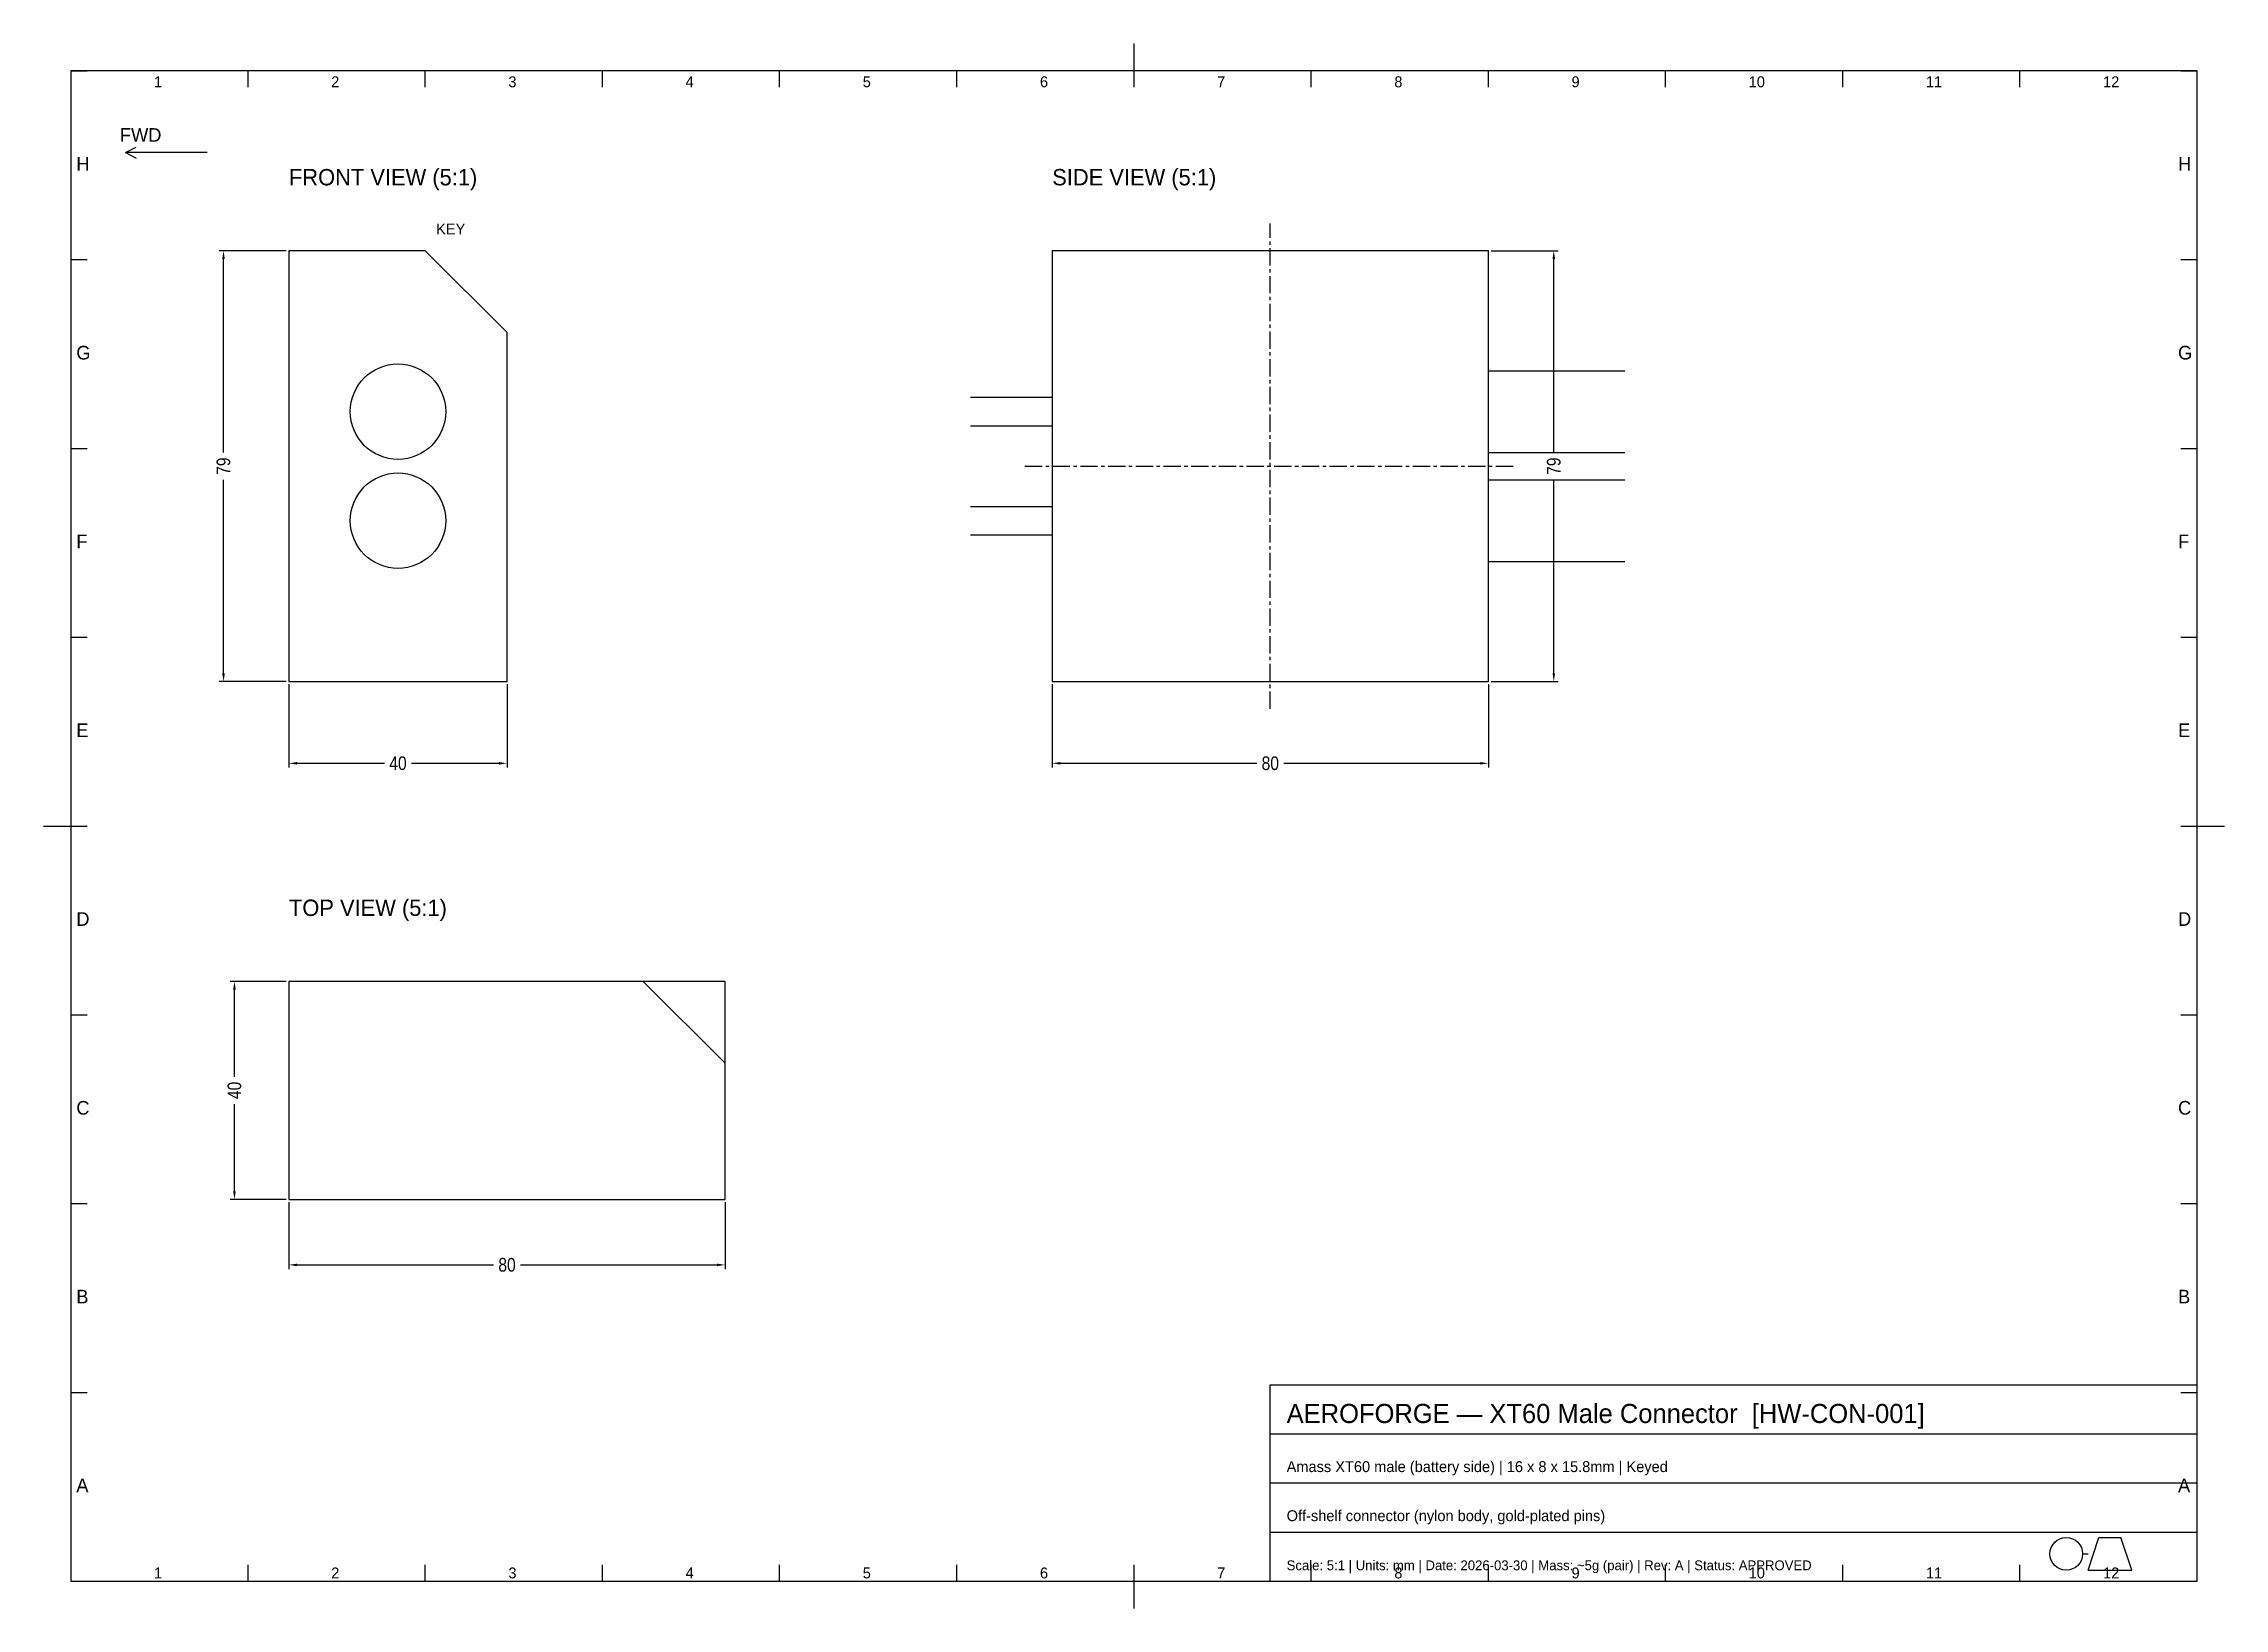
# Model space of a CAD drawing. Header units: metres. Extents: x 15 to 415, y 5 to 292.
import ezdxf

# ---------------------------------------------------------------- set-up
doc = ezdxf.new("R2010")
doc.units = ezdxf.units.M
doc.linetypes.add('CENTER', pattern=[5.08, 3.175, -0.635, 0.635, -0.635])
for name, color, linetype in [('BORDER', 7, 'Continuous'), ('CENTERLINE', 5, 'Continuous'), ('ORIENTATION', 7, 'Continuous'), ('OUTLINE', 7, 'Continuous'), ('TEXT', 7, 'Continuous'), ('TITLEBLOCK', 7, 'Continuous')]:
    doc.layers.add(name, color=color, linetype=linetype)
doc.styles.add('OpenSansCondensed-Light', font='OpenSansCondensed-Light.ttf')
doc.dimstyles.new('AEROFORGE', dxfattribs={"dimtxt": 2.5, "dimasz": 1.5, "dimexe": 0.8, "dimexo": 0.5, "dimgap": 0.6, "dimtad": 1, "dimcen": 2.5, "dimazin": 3, "dimtfac": 1, "dimtmove": 0, "dimatfit": 3})

# ---------------------------------------------------------------- blocks, each defined once
blk = doc.blocks.new('_CLOSEDFILLED')
at = {"color": 0, "linetype": 'BYBLOCK'}
blk.add_solid([(-1, 0.16), (0, 0), (-1, -0.16)], dxfattribs=at)
blk = doc.blocks.new('*D1')
for p, q in [((60, 174.5), (60, 159.2)), ((100, 174.5), (100, 159.2)), ((61.5, 160), (77.5, 160)), ((82.5, 160), (98.5, 160))]:
    blk.add_line(p, q)
at = {"layer": 'Defpoints'}
for p in [(60, 175), (100, 175), (60, 160)]:
    blk.add_point(p, dxfattribs=at)
at = {"xscale": 1.5, "yscale": 1.5, "rotation": 180}
blk.add_blockref('_CLOSEDFILLED', (60, 160), dxfattribs=at)
at = {"xscale": 1.5, "yscale": 1.5}
blk.add_blockref('_CLOSEDFILLED', (100, 160), dxfattribs=at)
at = {"insert": (80, 160), "char_height": 2.5, "attachment_point": 5, "style": 'OpenSansCondensed-Light'}
blk.add_mtext('40', dxfattribs=at)
blk = doc.blocks.new('*D2')
for p, q in [((59.5, 254), (47.2, 254)), ((48, 217), (48, 252.5)), ((48, 176.5), (48, 212)), ((59.5, 175), (47.2, 175))]:
    blk.add_line(p, q)
at = {"layer": 'Defpoints'}
for p in [(60, 254), (48, 175), (60, 175)]:
    blk.add_point(p, dxfattribs=at)
at = {"xscale": 1.5, "yscale": 1.5}
for p, rotation in [((48, 254), 90), ((48, 175), 270)]:
    blk.add_blockref('_CLOSEDFILLED', p, dxfattribs=dict(at, rotation=rotation))
at = {"insert": (48, 214.5), "char_height": 2.5, "attachment_point": 5, "rotation": 90, "style": 'OpenSansCondensed-Light'}
blk.add_mtext('79', dxfattribs=at)
blk = doc.blocks.new('*D3')
for p, q in [((200, 174.5), (200, 159.2)), ((280, 174.5), (280, 159.2)), ((201.5, 160), (237.5, 160)), ((242.5, 160), (278.5, 160))]:
    blk.add_line(p, q)
at = {"layer": 'Defpoints'}
for p in [(200, 175), (280, 175), (200, 160)]:
    blk.add_point(p, dxfattribs=at)
at = {"xscale": 1.5, "yscale": 1.5, "rotation": 180}
blk.add_blockref('_CLOSEDFILLED', (200, 160), dxfattribs=at)
at = {"xscale": 1.5, "yscale": 1.5}
blk.add_blockref('_CLOSEDFILLED', (280, 160), dxfattribs=at)
at = {"insert": (240, 160), "char_height": 2.5, "attachment_point": 5, "style": 'OpenSansCondensed-Light'}
blk.add_mtext('80', dxfattribs=at)
blk = doc.blocks.new('*D4')
for p, q in [((280.5, 254), (292.8, 254)), ((292, 217), (292, 252.5)), ((292, 176.5), (292, 212)), ((280.5, 175), (292.8, 175))]:
    blk.add_line(p, q)
at = {"layer": 'Defpoints'}
for p in [(280, 254), (280, 175), (292, 175)]:
    blk.add_point(p, dxfattribs=at)
at = {"xscale": 1.5, "yscale": 1.5}
for p, rotation in [((292, 254), 90), ((292, 175), 270)]:
    blk.add_blockref('_CLOSEDFILLED', p, dxfattribs=dict(at, rotation=rotation))
at = {"insert": (292, 214.5), "char_height": 2.5, "attachment_point": 5, "rotation": 90, "style": 'OpenSansCondensed-Light'}
blk.add_mtext('79', dxfattribs=at)
blk = doc.blocks.new('*D5')
for p, q in [((60, 79.5), (60, 67.2)), ((140, 79.5), (140, 67.2)), ((61.5, 68), (97.5, 68)), ((102.5, 68), (138.5, 68))]:
    blk.add_line(p, q)
at = {"layer": 'Defpoints'}
for p in [(60, 80), (140, 80), (60, 68)]:
    blk.add_point(p, dxfattribs=at)
at = {"xscale": 1.5, "yscale": 1.5, "rotation": 180}
blk.add_blockref('_CLOSEDFILLED', (60, 68), dxfattribs=at)
at = {"xscale": 1.5, "yscale": 1.5}
blk.add_blockref('_CLOSEDFILLED', (140, 68), dxfattribs=at)
at = {"insert": (100, 68), "char_height": 2.5, "attachment_point": 5, "style": 'OpenSansCondensed-Light'}
blk.add_mtext('80', dxfattribs=at)
blk = doc.blocks.new('*D6')
for p, q in [((59.5, 120), (49.2, 120)), ((50, 102.5), (50, 118.5)), ((50, 81.5), (50, 97.5)), ((59.5, 80), (49.2, 80))]:
    blk.add_line(p, q)
at = {"layer": 'Defpoints'}
for p in [(60, 120), (50, 80), (60, 80)]:
    blk.add_point(p, dxfattribs=at)
at = {"xscale": 1.5, "yscale": 1.5}
for p, rotation in [((50, 120), 90), ((50, 80), 270)]:
    blk.add_blockref('_CLOSEDFILLED', p, dxfattribs=dict(at, rotation=rotation))
at = {"insert": (50, 100), "char_height": 2.5, "attachment_point": 5, "rotation": 90, "style": 'OpenSansCondensed-Light'}
blk.add_mtext('40', dxfattribs=at)

msp = doc.modelspace()

# ---------------------------------------------------------------- linework, layer by layer
at = {"layer": 'BORDER'}
for p, q in [((215, 287), (215, 292)), ((410, 287), (20, 287)), ((20, 287), (20, 10)), ((20, 287), (23, 287)), ((52.5, 284), (52.5, 287)), ((85, 284), (85, 287)), ((117.5, 284), (117.5, 287)), ((150, 284), (150, 287)), ((182.5, 284), (182.5, 287)), ((215, 284), (215, 287)), ((247.5, 284), (247.5, 287)), ((280, 284), (280, 287)), ((312.5, 284), (312.5, 287)), ((345, 284), (345, 287)), ((377.5, 284), (377.5, 287)), ((407, 287), (410, 287)), ((410, 10), (410, 287)), ((410, 284), (410, 287)), ((20, 252.375), (23, 252.375)), ((407, 252.375), (410, 252.375)), ((20, 217.75), (23, 217.75)), ((407, 217.75), (410, 217.75)), ((20, 183.125), (23, 183.125)), ((407, 183.125), (410, 183.125)), ((15, 148.5), (20, 148.5)), ((20, 148.5), (23, 148.5)), ((407, 148.5), (410, 148.5)), ((410, 148.5), (415, 148.5)), ((20, 113.875), (23, 113.875)), ((407, 113.875), (410, 113.875)), ((20, 79.25), (23, 79.25)), ((407, 79.25), (410, 79.25)), ((20, 44.625), (23, 44.625)), ((407, 44.625), (410, 44.625)), ((52.5, 10), (52.5, 13)), ((85, 10), (85, 13)), ((117.5, 10), (117.5, 13)), ((150, 10), (150, 13)), ((182.5, 10), (182.5, 13)), ((215, 10), (215, 13)), ((247.5, 10), (247.5, 13)), ((280, 10), (280, 13)), ((312.5, 10), (312.5, 13)), ((345, 10), (345, 13)), ((377.5, 10), (377.5, 13)), ((410, 10), (410, 13)), ((20, 10), (410, 10)), ((215, 5), (215, 10))]:
    msp.add_line(p, q, dxfattribs=at)
at = {"layer": 'CENTERLINE', "linetype": 'CENTER'}
for p, q in [((240, 170), (240, 259)), ((195, 214.5), (285, 214.5))]:
    msp.add_line(p, q, dxfattribs=at)
at = {"layer": 'ORIENTATION'}
for p, q in [((30, 272), (32, 273)), ((45, 272), (30, 272)), ((30, 272), (32, 271))]:
    msp.add_line(p, q, dxfattribs=at)
at = {"layer": 'OUTLINE'}
for p, q in [((85, 254), (60, 254)), ((60, 254), (60, 175)), ((100, 239), (85, 254)), ((280, 254), (200, 254)), ((200, 254), (200, 175)), ((280, 175), (280, 254)), ((100, 175), (100, 239)), ((280, 232), (305, 232)), ((185, 227.125), (200, 227.125)), ((185, 221.875), (200, 221.875)), ((280, 217), (305, 217)), ((280, 212), (305, 212)), ((185, 207.125), (200, 207.125)), ((185, 201.875), (200, 201.875)), ((280, 197), (305, 197)), ((60, 175), (100, 175)), ((200, 175), (280, 175)), ((140, 120), (60, 120)), ((60, 120), (60, 80)), ((125, 120), (140, 105)), ((140, 80), (140, 120)), ((60, 80), (140, 80))]:
    msp.add_line(p, q, dxfattribs=at)
for centre in [(80, 224.5), (80, 204.5)]:
    msp.add_circle(centre, 8.75, dxfattribs=at)
at = {"layer": 'TITLEBLOCK'}
for p, q in [((240, 46), (410, 46)), ((240, 10), (240, 46)), ((410, 10), (410, 46)), ((240, 37), (410, 37)), ((240, 28), (410, 28)), ((240, 19), (410, 19)), ((390, 12), (392, 18)), ((392, 18), (396, 18)), ((398, 12), (396, 18)), ((389, 15), (390, 15)), ((390, 12), (398, 12)), ((240, 10), (410, 10))]:
    msp.add_line(p, q, dxfattribs=at)
msp.add_circle((386, 15), 3, dxfattribs=at)

# ---------------------------------------------------------------- texts
at = {"layer": 'BORDER'}
for s, height, p in [('1', 2, (35.25, 284)), ('2', 2, (67.75, 284)), ('3', 2, (100.25, 284)), ('4', 2, (132.75, 284)), ('5', 2, (165.25, 284)), ('6', 2, (197.75, 284)), ('7', 2, (230.25, 284)), ('8', 2, (262.75, 284)), ('9', 2, (295.25, 284)), ('10', 2, (327.75, 284)), ('11', 2, (360.25, 284)), ('12', 2, (392.75, 284)), ('H', 2.5, (21, 268.6875)), ('H', 2.5, (406.5, 268.6875)), ('G', 2.5, (21, 234.0625)), ('G', 2.5, (406.5, 234.0625)), ('F', 2.5, (21, 199.4375)), ('F', 2.5, (406.5, 199.4375)), ('E', 2.5, (21, 164.8125)), ('E', 2.5, (406.5, 164.8125)), ('D', 2.5, (21, 130.1875)), ('D', 2.5, (406.5, 130.1875)), ('C', 2.5, (21, 95.5625)), ('C', 2.5, (406.5, 95.5625)), ('B', 2.5, (21, 60.9375)), ('B', 2.5, (406.5, 60.9375)), ('A', 2.5, (21, 26.3125)), ('A', 2.5, (406.5, 26.3125)), ('1', 2, (35.25, 10.5)), ('2', 2, (67.75, 10.5)), ('3', 2, (100.25, 10.5)), ('4', 2, (132.75, 10.5)), ('5', 2, (165.25, 10.5)), ('6', 2, (197.75, 10.5)), ('7', 2, (230.25, 10.5)), ('8', 2, (262.75, 10.5)), ('9', 2, (295.25, 10.5)), ('10', 2, (327.75, 10.5)), ('11', 2, (360.25, 10.5)), ('12', 2, (392.75, 10.5))]:
    msp.add_text(s, height=height, dxfattribs=at).set_placement(p)
at = {"layer": 'ORIENTATION'}
msp.add_text('FWD', height=2.5, dxfattribs=at).set_placement((29, 274))
at = {"layer": 'TEXT'}
for s, height, p in [('FRONT VIEW (5:1)', 3, (60, 266)), ('SIDE VIEW (5:1)', 3, (200, 266)), ('KEY', 2, (87, 257)), ('TOP VIEW (5:1)', 3, (60, 132))]:
    msp.add_text(s, height=height, dxfattribs=at).set_placement(p)
at = {"layer": 'TITLEBLOCK'}
for s, height, p in [('AEROFORGE — XT60 Male Connector  [HW-CON-001]', 3.5, (243, 39)), ('Amass XT60 male (battery side) | 16 x 8 x 15.8mm | Keyed', 2, (243, 30)), ('Off-shelf connector (nylon body, gold-plated pins)', 2, (243, 21)), ('Scale: 5:1 | Units: mm | Date: 2026-03-30 | Mass: ~5g (pair) | Rev: A | Status: APPROVED', 1.8, (243, 12))]:
    msp.add_text(s, height=height, dxfattribs=at).set_placement(p)

# ---------------------------------------------------------------- dimensions: what is measured, and where the dimension line sits
for base, p1, p2, picture, middle in [((48, 175), (60, 175), (60, 254), '*D2', (48, 214.5)), ((292, 175), (280, 175), (280, 254), '*D4', (292, 214.5)), ((50, 80), (60, 80), (60, 120), '*D6', (50, 100))]:
    dim = msp.add_linear_dim(base=base, p1=p1, p2=p2, angle=90, dimstyle='AEROFORGE')
    dim.commit()
    dim.dimension.update_dxf_attribs({"geometry": picture, "text_midpoint": middle})
for base, p1, p2, picture, middle in [((60, 160), (60, 175), (100, 175), '*D1', (80, 160)), ((200, 160), (200, 175), (280, 175), '*D3', (240, 160)), ((60, 68), (60, 80), (140, 80), '*D5', (100, 68))]:
    dim = msp.add_linear_dim(base=base, p1=p1, p2=p2, dimstyle='AEROFORGE')
    dim.commit()
    dim.dimension.update_dxf_attribs({"geometry": picture, "text_midpoint": middle})

doc.saveas('drawing.dxf')
